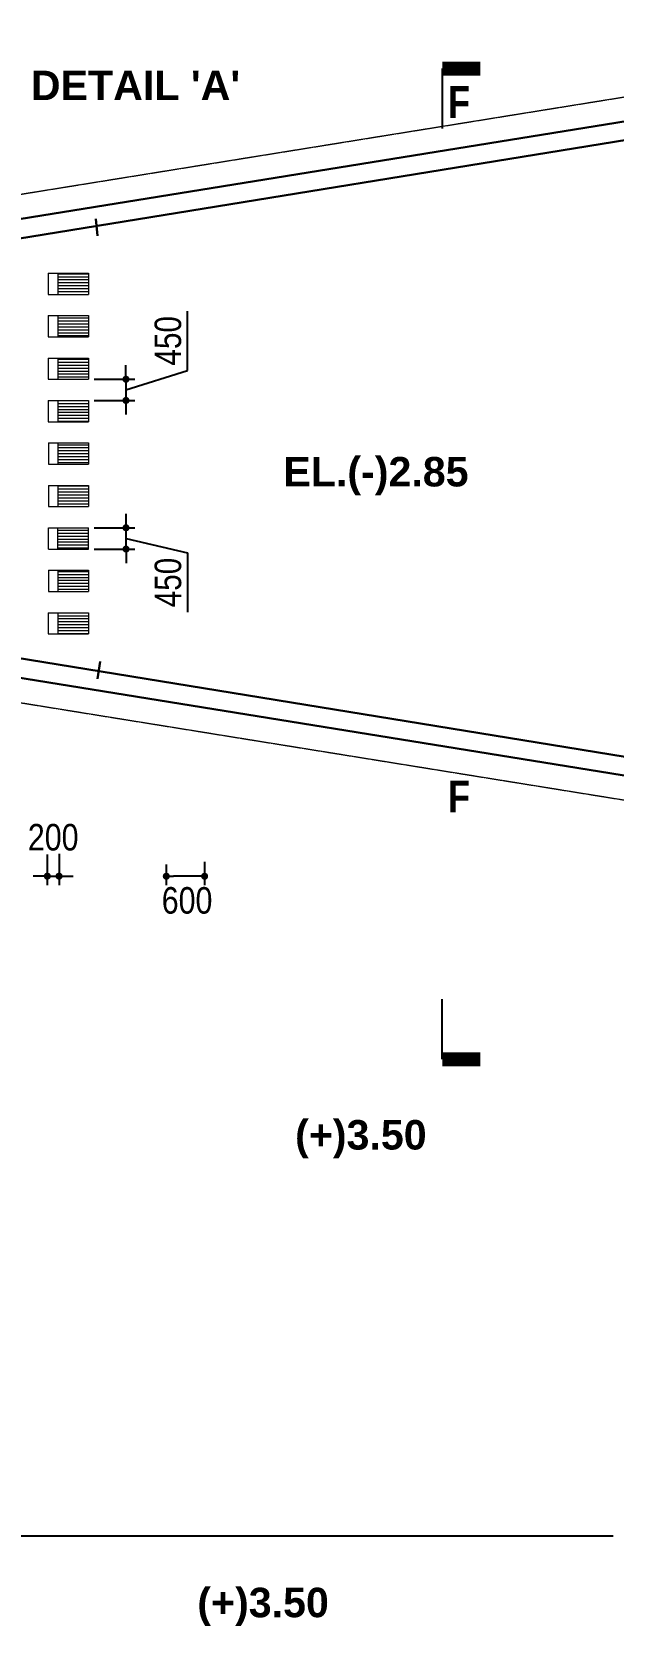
# Model space of a CAD drawing. Extents: x -119161 to 3778985, y -718511 to -30958.
# Drawn here: x 2639460 to 2649324, y -286756 to -259717 of the extents above; entities that cross this region are included whole.
import ezdxf

# ---------------------------------------------------------------- set-up
doc = ezdxf.new("R2010")
doc.units = 0
doc.header["$MEASUREMENT"] = 0
doc.linetypes.add('DASHED2', pattern=[9.525, 6.35, -3.175])
doc.linetypes.add('DASHEDX2', pattern=[38.1, 25.4, -12.7])
doc.layers.get('0').update_dxf_attribs({"linetype": 'CONTINUOUS'})
doc.layers.get('DEFPOINTS').update_dxf_attribs({"linetype": 'CONTINUOUS'})
for name, color, linetype, lineweight in [('Dim', 7, 'CONTINUOUS', 9), ('Dimension', 8, 'CONTINUOUS', 18), ('slop', 8, 'CONTINUOUS', 9)]:
    doc.layers.add(name, color=color, linetype=linetype, lineweight=lineweight)
for name, color, linetype in [('DOTTED', 240, 'DASHED2'), ('LINE', 7, 'CONTINUOUS'), ('TEXT', 10, 'CONTINUOUS')]:
    doc.layers.add(name, color=color, linetype=linetype)
doc.styles.add('1-2', font='arial.ttf')
doc.styles.add('DIM', font='isocp3.shx')
doc.styles.add('dimText', font='ARIALN.TTF')
doc.styles.add('SH-T2', font='arial.ttf', dxfattribs={"width": 0.8})
doc.styles.add('text', font='ARIALN.TTF', dxfattribs={"height": 1.6})
doc.dimstyles.new('dim_240', dxfattribs={"dimtxt": 480, "dimasz": 480, "dimexe": 300, "dimexo": 200, "dimgap": 200, "dimtad": 1, "dimdec": 0, "dimzin": 0, "dimdsep": 46, "dimtxsty": 'DIM', "dimcen": 350, "dimclrd": 5, "dimclre": 5, "dimclrt": 7, "dimadec": 0, "dimazin": 0, "dimtfac": 1, "dimtdec": 0, "dimtmove": 0, "dimatfit": 3, "dimfxl": 20, "dimtolj": 1, "dimtzin": 0, "dimarcsym": 0})
pattern_1 = [(180, (2397832.62, 2093181.51), (-1e-14, -50), [])]
pattern_2 = [(180, (2397831.62, 2093181.51), (-1e-14, -50), [])]

# ---------------------------------------------------------------- blocks, each defined once
blk = doc.blocks.new('_Dot')
at = {"color": 0, "linetype": 'ByBlock', "lineweight": -2}
blk.add_line((-0.5, 0), (-1, 0), dxfattribs=at)
at = {"color": 0, "linetype": 'ByBlock', "const_width": 0.5}
blk.add_lwpolyline([(-0.25, 0, 1), (0.25, 0, 1)], format="xyb", close=True, dxfattribs=at)
blk = doc.blocks.new('*D1803')
at = {"layer": 'DEFPOINTS', "color": 0, "lineweight": -2}
for p in [(2641742, -273740), (2642392, -273694), (2641742, -274038)]:
    blk.add_point(p, dxfattribs=at)
at = {"layer": 'Dim', "color": 5, "lineweight": -2}
for p, q in [((2641742, -273840), (2641742, -274188)), ((2642392, -273794), (2642392, -274188)), ((2642272, -274038), (2641862, -274038))]:
    blk.add_line(p, q, dxfattribs=at)
at = {"layer": 'Dim', "color": 5, "lineweight": -2, "xscale": 120, "yscale": 120, "zscale": 120, "rotation": 180}
blk.add_blockref('_Dot', (2641742, -274038), dxfattribs=at)
at = {"layer": 'Dim', "color": 5, "lineweight": -2, "xscale": 120, "yscale": 120, "zscale": 120}
blk.add_blockref('_Dot', (2642392, -274038), dxfattribs=at)
at = {"layer": 'Dim', "color": 7, "insert": (2642094, -274450), "char_height": 450, "attachment_point": 5, "style": 'dimText'}
blk.add_mtext('\\A1;600', dxfattribs=at)
blk = doc.blocks.new('*D1804')
at = {"layer": 'DEFPOINTS', "color": 0, "lineweight": -2}
for p in [(2639722, -273569), (2639922, -273556), (2639922, -274036)]:
    blk.add_point(p, dxfattribs=at)
at = {"layer": 'Dim', "color": 5, "lineweight": -2}
for p, q in [((2639722, -273669), (2639722, -274186)), ((2639922, -273656), (2639922, -274186)), ((2639602, -274036), (2639482, -274036)), ((2639722, -274036), (2639922, -274036)), ((2640042, -274036), (2640162, -274036))]:
    blk.add_line(p, q, dxfattribs=at)
at = {"layer": 'Dim', "color": 5, "lineweight": -2, "xscale": 120, "yscale": 120, "zscale": 120}
blk.add_blockref('_Dot', (2639722, -274036), dxfattribs=at)
at = {"layer": 'Dim', "color": 5, "lineweight": -2, "xscale": 120, "yscale": 120, "zscale": 120, "rotation": 180}
blk.add_blockref('_Dot', (2639922, -274036), dxfattribs=at)
at = {"layer": 'Dim', "color": 7, "insert": (2639822, -273379), "char_height": 450, "attachment_point": 5, "style": 'dimText'}
blk.add_mtext('\\A1;200', dxfattribs=at)
blk = doc.blocks.new('*D1823')
at = {"layer": 'DEFPOINTS', "color": 0, "lineweight": -2}
for p in [(2640420, -268128), (2641058, -268128), (2640420, -268488)]:
    blk.add_point(p, dxfattribs=at)
at = {"layer": 'Dim', "color": 5, "lineweight": -2}
for p, q in [((2641058, -268008), (2641058, -267888)), ((2640520, -268128), (2641208, -268128)), ((2641058, -268488), (2641058, -268128)), ((2641058, -268488), (2641058, -268128)), ((2640520, -268488), (2641208, -268488)), ((2641058, -268308), (2642102, -268552)), ((2641058, -268608), (2641058, -268728)), ((2642102, -268552), (2642102, -269561))]:
    blk.add_line(p, q, dxfattribs=at)
at = {"layer": 'Dim', "color": 5, "lineweight": -2, "xscale": 120, "yscale": 120, "zscale": 120}
for p, rotation in [((2641058, -268128), 270), ((2641058, -268488), 90)]:
    blk.add_blockref('_Dot', p, dxfattribs=dict(at, rotation=rotation))
at = {"layer": 'Dim', "color": 7, "insert": (2641772, -269056), "char_height": 450, "attachment_point": 5, "rotation": 90, "style": 'SH-T2'}
blk.add_mtext('\\A1;450', dxfattribs=at)
blk = doc.blocks.new('sec')
at = {"layer": 'TEXT', "color": 5, "const_width": 200}
blk.add_lwpolyline([(0, 0), (0, 537)], dxfattribs=at)
at = {"layer": 'TEXT', "color": 5}
blk.add_lwpolyline([(0, 0), (-848, 0)], dxfattribs=at)
blk = doc.blocks.new('*D1836')
at = {"layer": 'DEFPOINTS', "color": 0, "lineweight": -2}
for p in [(2640419, -265608), (2640419, -265968), (2641057, -265968)]:
    blk.add_point(p, dxfattribs=at)
at = {"layer": 'Dim', "color": 5, "lineweight": -2}
for p, q in [((2642101, -265460), (2642101, -264452)), ((2641057, -265488), (2641057, -265368)), ((2641057, -265788), (2642101, -265460)), ((2640519, -265608), (2641207, -265608)), ((2641057, -265608), (2641057, -265968)), ((2641057, -265608), (2641057, -265968)), ((2640519, -265968), (2641207, -265968)), ((2641057, -266088), (2641057, -266208))]:
    blk.add_line(p, q, dxfattribs=at)
at = {"layer": 'Dim', "color": 5, "lineweight": -2, "xscale": 120, "yscale": 120, "zscale": 120}
for p, rotation in [((2641057, -265608), 270), ((2641057, -265968), 90)]:
    blk.add_blockref('_Dot', p, dxfattribs=dict(at, rotation=rotation))
at = {"layer": 'Dim', "color": 7, "insert": (2641771, -264956), "char_height": 450, "attachment_point": 5, "rotation": 90, "style": 'SH-T2'}
blk.add_mtext('\\A1;450', dxfattribs=at)

msp = doc.modelspace()

# ---------------------------------------------------------------- hatches: boundary and pattern name
at = {"layer": 'Dimension', "lineweight": 5, "ltscale": 2}
h = msp.add_hatch(dxfattribs=at)
h.set_pattern_fill('ANSI31', color=14, scale=400, angle=135, style=0)
h.set_pattern_definition(pattern_2)
h.paths.add_polyline_path([(2639899.4, -263808.3), (2640419.4, -263808.3), (2640419.4, -264168.3), (2639899.4, -264168.3)])
h = msp.add_hatch(dxfattribs=at)
h.set_pattern_fill('ANSI31', color=14, scale=400, angle=135, style=0)
h.set_pattern_definition(pattern_2)
h.paths.add_polyline_path([(2639899.4, -264528.3), (2640419.4, -264528.3), (2640419.4, -264888.3), (2639899.4, -264888.3)])
h = msp.add_hatch(dxfattribs=at)
h.set_pattern_fill('ANSI31', color=14, scale=400, angle=135, style=0)
h.set_pattern_definition(pattern_2)
h.paths.add_polyline_path([(2639899.4, -265248.3), (2640419.4, -265248.3), (2640419.4, -265608.3), (2639899.4, -265608.3)])
h = msp.add_hatch(dxfattribs=at)
h.set_pattern_fill('ANSI31', color=14, scale=400, angle=135, style=0)
h.set_pattern_definition(pattern_2)
h.paths.add_polyline_path([(2639899.4, -265968.3), (2640419.4, -265968.3), (2640419.4, -266328.3), (2639899.4, -266328.3)])
h = msp.add_hatch(dxfattribs=at)
h.set_pattern_fill('ANSI31', color=14, scale=400, angle=135, style=0)
h.set_pattern_definition(pattern_1)
h.paths.add_polyline_path([(2639900.4, -266688.3), (2640420.4, -266688.3), (2640420.4, -267048.3), (2639900.4, -267048.3)])
h = msp.add_hatch(dxfattribs=at)
h.set_pattern_fill('ANSI31', color=14, scale=400, angle=135, style=0)
h.set_pattern_definition(pattern_1)
h.paths.add_polyline_path([(2639900.4, -267408.3), (2640420.4, -267408.3), (2640420.4, -267768.3), (2639900.4, -267768.3)])
h = msp.add_hatch(dxfattribs=at)
h.set_pattern_fill('ANSI31', color=14, scale=400, angle=135, style=0)
h.set_pattern_definition(pattern_1)
h.paths.add_polyline_path([(2639900.4, -268128.1), (2640420.4, -268128.1), (2640420.4, -268488.1), (2639900.4, -268488.1)])
h = msp.add_hatch(dxfattribs=at)
h.set_pattern_fill('ANSI31', color=14, scale=400, angle=135, style=0)
h.set_pattern_definition(pattern_1)
h.paths.add_polyline_path([(2639900.4, -268848.1), (2640420.4, -268848.1), (2640420.4, -269208.1), (2639900.4, -269208.1)])
h = msp.add_hatch(dxfattribs=at)
h.set_pattern_fill('ANSI31', color=14, scale=400, angle=135, style=0)
h.set_pattern_definition(pattern_2)
h.paths.add_polyline_path([(2639899.4, -269568.1), (2640419.4, -269568.1), (2640419.4, -269928.1), (2639899.4, -269928.1)])

# ---------------------------------------------------------------- linework, layer by layer
at = {"layer": 'Dimension', "color": 0, "lineweight": 13, "ltscale": 2}
for p, q in [((2639739.4, -263808.3), (2640419.4, -263808.3)), ((2639739.4, -263808.3), (2639739.4, -264168.3)), ((2639899.4, -263808.3), (2639899.4, -264168.3)), ((2640419.4, -263808.3), (2640419.4, -264168.3)), ((2639739.4, -264168.3), (2640419.4, -264168.3)), ((2639739.4, -264528.3), (2640419.4, -264528.3)), ((2639739.4, -264528.3), (2639739.4, -264888.3)), ((2639899.4, -264528.3), (2639899.4, -264888.3)), ((2640419.4, -264528.3), (2640419.4, -264888.3)), ((2639739.4, -264888.3), (2640419.4, -264888.3)), ((2639739.4, -265248.3), (2640419.4, -265248.3)), ((2639739.4, -265248.3), (2639739.4, -265608.3)), ((2639899.4, -265248.3), (2639899.4, -265608.3)), ((2640419.4, -265248.3), (2640419.4, -265608.3)), ((2639739.4, -265608.3), (2640419.4, -265608.3)), ((2639739.4, -265968.3), (2640419.4, -265968.3)), ((2639739.4, -265968.3), (2639739.4, -266328.3)), ((2639899.4, -265968.3), (2639899.4, -266328.3)), ((2640419.4, -265968.3), (2640419.4, -266328.3)), ((2639739.4, -266328.3), (2640419.4, -266328.3)), ((2639740.4, -266688.3), (2640420.4, -266688.3)), ((2639740.4, -266688.3), (2639740.4, -267048.3)), ((2639900.4, -266688.3), (2639900.4, -267048.3)), ((2640420.4, -266688.3), (2640420.4, -267048.3)), ((2639740.4, -267048.3), (2640420.4, -267048.3)), ((2639740.4, -267408.3), (2640420.4, -267408.3)), ((2639740.4, -267408.3), (2639740.4, -267768.3)), ((2639900.4, -267408.3), (2639900.4, -267768.3)), ((2640420.4, -267408.3), (2640420.4, -267768.3)), ((2639740.4, -267768.3), (2640420.4, -267768.3)), ((2639740.4, -268488.1), (2639740.4, -268128.1)), ((2639740.4, -268128.1), (2640420.4, -268128.1)), ((2639900.4, -268488.1), (2639900.4, -268128.1)), ((2640420.4, -268488.1), (2640420.4, -268128.1)), ((2639740.4, -268488.1), (2640420.4, -268488.1)), ((2639740.4, -268848.1), (2640420.4, -268848.1)), ((2639740.4, -268848.1), (2639740.4, -269208.1)), ((2639900.4, -268848.1), (2639900.4, -269208.1)), ((2640420.4, -268848.1), (2640420.4, -269208.1)), ((2639740.4, -269208.1), (2640420.4, -269208.1)), ((2639739.4, -269568.1), (2640419.4, -269568.1)), ((2639739.4, -269568.1), (2639739.4, -269928.1)), ((2639899.4, -269568.1), (2639899.4, -269928.1)), ((2640419.4, -269568.1), (2640419.4, -269928.1)), ((2639739.4, -269928.1), (2640419.4, -269928.1))]:
    msp.add_line(p, q, dxfattribs=at)
at = {"layer": 'Dimension', "color": 0, "lineweight": 30, "ltscale": 2}
for points in [[(2636538.5, -263331.2), (2652276, -260789.4), (2652424.7, -260619.6), (2652424.7, -248332.4)], [(2637190.6, -270006.8), (2652724.7, -272532.2), (2652724.7, -285232)], [(2636732.2, -270265.6), (2652276, -272774.9), (2652424.7, -272944.8), (2652424.7, -285232)], [(2640576.1, -270691.7), (2640617.2, -270394.5)]]:
    msp.add_lwpolyline(points, dxfattribs=at)
at = {"layer": 'Dimension', "color": 0, "lineweight": 30, "ltscale": 2, "elevation": 0}
for points in [[(2637190.8, -263555.6), (2652724.7, -261032.2), (2652724.7, -248332.9)], [(2640546.6, -262887.6), (2640575.7, -263173)]]:
    msp.add_lwpolyline(points, dxfattribs=at)
at = {"layer": 'DOTTED', "color": 4, "linetype": 'DASHEDX2', "lineweight": 20, "ltscale": 0.1}
for points in [[(2635901.7, -263012.9), (2651876, -260439.2), (2652024.7, -260269.4), (2652024.7, -248332.4)], [(2636097.4, -270583), (2651876, -273125.1), (2652024.7, -273789.8), (2652024.7, -285231.9)]]:
    msp.add_lwpolyline(points, dxfattribs=at)
at = {"layer": 'LINE', "color": 0, "linetype": 'ByBlock', "lineweight": -2}
msp.add_line((2649323.7, -285231.9), (2636468.1, -285231.9), dxfattribs=at)

# ---------------------------------------------------------------- block references
at = {"layer": 'slop', "yscale": 1.200000000186265, "zscale": 1.199999999999818, "rotation": 270}
for p, xscale in [((2646423.4, -260340.4), -1.200000000186265), ((2646423.4, -277141.8), 1.200000000186265)]:
    msp.add_blockref('sec', p, dxfattribs=dict(at, xscale=xscale))

# ---------------------------------------------------------------- texts
at = {"layer": 'Dimension', "color": 0, "lineweight": 13, "ltscale": 2, "char_height": 500, "attachment_point": 5, "style": '1-2'}
for s, insert, width in [("{\\fArial|b1|i0|c0|p34;\\C6;SEE DETAIL 'A'}", (2640423.2, -260627.7, 0), 5563.705), ('{\\fArial|b1|i0|c0|p34;\\C6;EL.(-)2.85}', (2645299.5, -267251.7), 2854.923), ('{\\fArial|b1|i0|c0|p34;\\C6;(+)3.50}', (2645043.4, -278498.1), 1832.552), ('{\\fArial|b1|i0|c0|p34;\\C6;(+)3.50}', (2643384, -286430.3), 1832.552)]:
    msp.add_mtext(s, dxfattribs=dict(at, insert=insert, width=width))
at = {"layer": 'TEXT', "color": 7, "char_height": 540, "width": 440.719, "style": 'text'}
for insert, attachment_point in [((2646897.1, -260636.8), 3), ((2646897.1, -272955), 9)]:
    msp.add_mtext('{\\fArial Narrow|b1|i0|c0|p34;F}', dxfattribs=dict(at, insert=insert, attachment_point=attachment_point))

# ---------------------------------------------------------------- dimensions: what is measured, and where the dimension line sits
at = {"layer": 'Dim', "color": 1}
for base, p1, p2, angle, picture, middle in [((2641057.3, -265968.3), (2640419.4, -265608.3), (2640419.4, -265968.3), 90, '*D1836', (2642101.1, -265360.3)), ((2641058.3, -268128.1), (2640420.4, -268488.1), (2640420.4, -268128.1), 270, '*D1823', (2642102.1, -268651.9))]:
    dim = msp.add_linear_dim(base=base, p1=p1, p2=p2, angle=angle, text='450', dimstyle='dim_240', override={"dimtxt": 450, "dimasz": 120, "dimexe": 150, "dimexo": 100, "dimgap": 100, "dimtxsty": 'SH-T2', "dimblk1": 'Dot', "dimblk2": 'Dot', "dimsah": 1, "dimtmove": 1}, dxfattribs=at)
    dim.commit()
    dim.dimension.update_dxf_attribs({"geometry": picture, "text_midpoint": middle, "dimtype": 160})
at = {"layer": 'Dim'}
dim = msp.add_linear_dim(base=(2639922, -274035.8), p1=(2639722, -273568.8), p2=(2639922, -273556.1), dimstyle='dim_240', override={"dimtxt": 450, "dimasz": 120, "dimexe": 150, "dimexo": 100, "dimgap": 100, "dimtxsty": 'dimText', "dimblk1": 'Dot', "dimblk2": 'Dot', "dimsah": 1, "dimtmove": 2}, dxfattribs=at)
dim.commit()
dim.dimension.update_dxf_attribs({"geometry": '*D1804', "text_midpoint": (2639822, -273379.2), "dimtype": 160})
dim = msp.add_linear_dim(base=(2641742.1, -274037.7), p1=(2642392.1, -273693.9), p2=(2641742.1, -273740.4), text='600', dimstyle='dim_240', override={"dimtxt": 450, "dimasz": 120, "dimexe": 150, "dimexo": 100, "dimgap": 100, "dimtxsty": 'dimText', "dimblk1": 'Dot', "dimblk2": 'Dot', "dimsah": 1, "dimtmove": 2}, dxfattribs=at)
dim.commit()
dim.dimension.update_dxf_attribs({"geometry": '*D1803', "text_midpoint": (2642094.2, -274449.6), "dimtype": 160})

doc.saveas('drawing.dxf')
